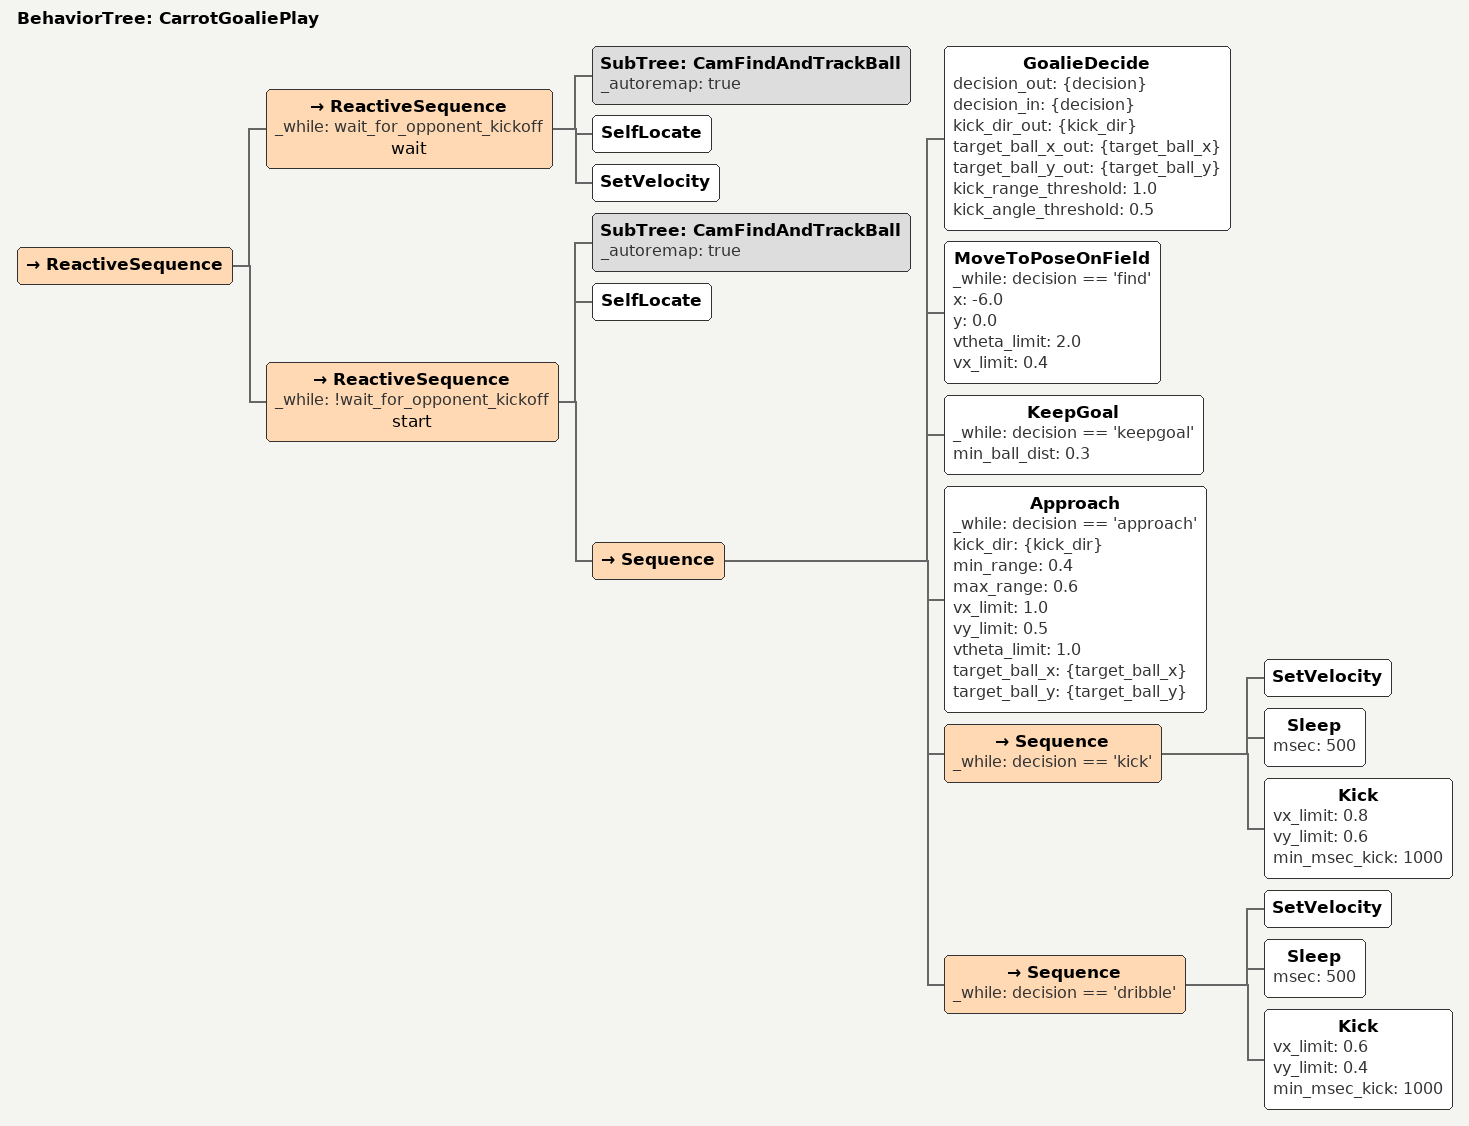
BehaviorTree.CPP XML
<root BTCPP_format="4" >
   <include path="./subtree_cam_find_and_track_ball.xml" />
   <include path="./subtree_find_ball.xml" />
   <BehaviorTree ID="CarrotGoaliePlay">
      <ReactiveSequence>
         <ReactiveSequence _while="wait_for_opponent_kickoff" name="wait">
            <SubTree ID="CamFindAndTrackBall" _autoremap="true" />
            <SelfLocate />
            <SetVelocity />
         </ReactiveSequence>
         <ReactiveSequence _while="!wait_for_opponent_kickoff" name="start">
            <SubTree ID="CamFindAndTrackBall" _autoremap="true" />
            <SelfLocate />
            <Sequence>
               <GoalieDecide decision_out="{decision}" decision_in="{decision}"
                           kick_dir_out="{kick_dir}"
                           target_ball_x_out="{target_ball_x}"
                           target_ball_y_out="{target_ball_y}"
                           kick_range_threshold="1.0" kick_angle_threshold="0.5" />
               <MoveToPoseOnField _while="decision == 'find'" x="-6.0" y="0.0" vtheta_limit="2.0"  vx_limit="0.4" />
               <KeepGoal _while="decision == 'keepgoal'" min_ball_dist="0.3" />
               <Approach _while="decision == 'approach'"
                           kick_dir="{kick_dir}" min_range="0.4" max_range="0.6"
                           vx_limit="1.0" vy_limit="0.5" vtheta_limit="1.0"
                           target_ball_x="{target_ball_x}" target_ball_y="{target_ball_y}" />
               <Sequence  _while="decision == 'kick'">
                     <SetVelocity />
                     <Sleep msec="500" />
                     <Kick vx_limit="0.8" vy_limit="0.6" min_msec_kick="1000"/>
               </Sequence>
               <Sequence  _while="decision == 'dribble'">
                     <SetVelocity />
                     <Sleep msec="500" />
                     <Kick vx_limit="0.6" vy_limit="0.4" min_msec_kick="1000"/>
               </Sequence>
            </Sequence>
         </ReactiveSequence>
      </ReactiveSequence>
   </BehaviorTree>
</root>
